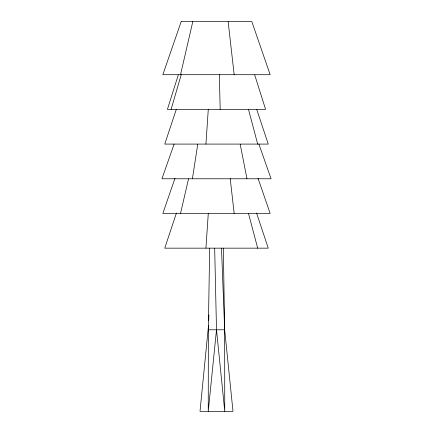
<?xml version="1.0" encoding="UTF-8"?>
<svg xmlns="http://www.w3.org/2000/svg" width="433" height="433" viewBox="0 0 433 433"><rect width="100%" height="100%" fill="white"/><g stroke="black" fill="none" stroke-linecap="round" stroke-linejoin="round"><path stroke-width="0.65" d="M209.669 248.158L208.338 329.784L208.251 411.35L216.5 329.784L214.671 248.158M221.501 248.158L224.662 329.784L232.992 411.35L200.008 411.35L208.495 325.735M208.706 320.339L208.912 314.943M205.929 144.086L208.3 109.165M205.929 248.158L208.3 213.236M192.398 178.78L197.746 144.292M180.518 74.709L192.793 21.65M180.518 213.469L188.55 178.753M171.084 109.397L181.292 74.46M178.309 74.877L167.409 109.397L265.591 109.397L254.691 74.877M176.236 109.571L164.746 144.086L268.254 144.086L256.764 109.571M176.447 213.004L164.746 248.158L268.254 248.158L256.553 213.004M174.975 178.309L162.84 213.469L270.16 213.469L258.025 178.309M174.126 144.037L161.937 178.78L271.063 178.78L258.874 144.037M208.338 329.784L224.662 329.784L224.749 411.35L216.5 329.784M248.428 109.148L257.684 144.086M248.428 213.22L257.684 248.158M240.207 144.292L246.967 178.78M228.142 21.65L234.172 74.709M230.204 178.548L234.172 213.469M219.347 74.476L220.175 109.397M223.331 248.158L224.662 329.784M181.156 21.65L162.84 74.709L270.16 74.709L251.844 21.65L181.156 21.65"/></g></svg>
